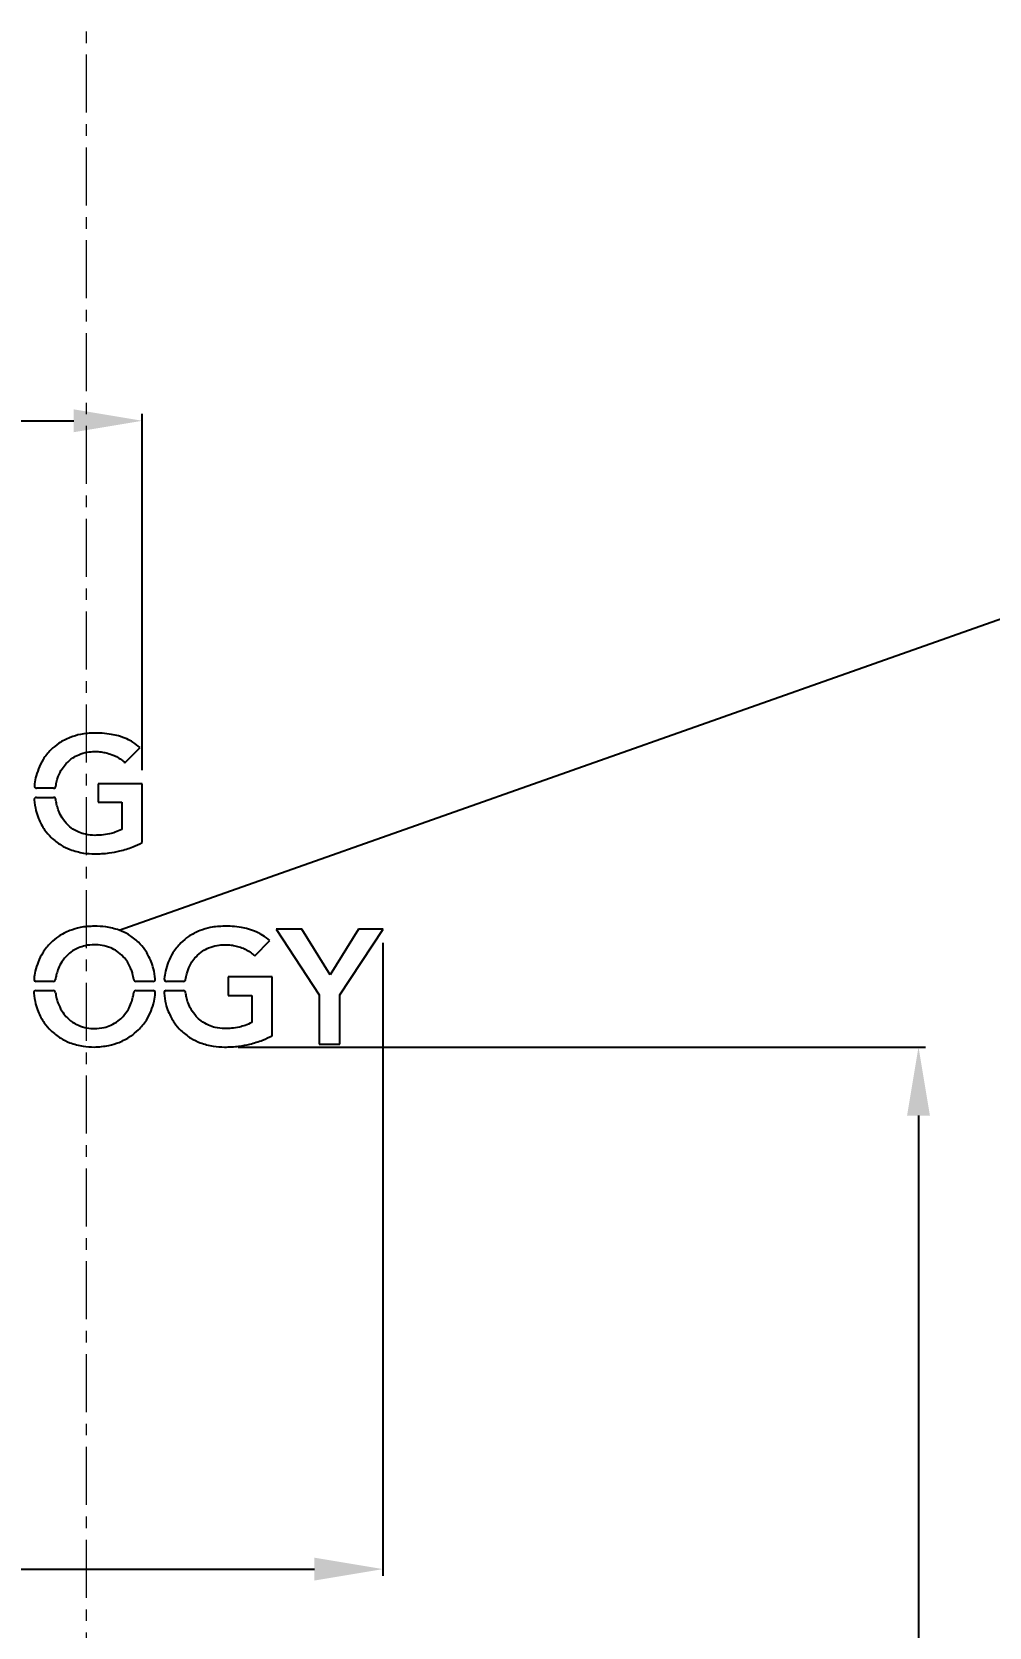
# Model space of a CAD drawing. Header units: millimetres. Extents: x 7760 to 23106, y -3343 to 6769.
# Drawn here: x 10185.2 to 10394.8, y 4228.6 to 4577.8 of the extents above; entities that cross this region are included whole.
import ezdxf

# ---------------------------------------------------------------- set-up
doc = ezdxf.new("R2010")
doc.units = ezdxf.units.MM
doc.linetypes.add('CENTERX2', pattern=[20.32, 12.7, -2.54, 2.54, -2.54])
doc.styles.get("Standard").update_dxf_attribs({"font": ''})
doc.styles.get('Standard').set_extended_font_data('SimSun')
doc.dimstyles.new('50#', dxfattribs={"dimtxt": 50, "dimasz": 15, "dimexe": 1.5, "dimexo": 3, "dimgap": 2, "dimtad": 1, "dimtoh": 1, "dimzin": 12, "dimdsep": 46, "dimtxsty": 'Standard', "dimcen": 20, "dimclrd": 3, "dimclre": 3, "dimclrt": 7, "dimadec": 0, "dimazin": 3, "dimtfac": 1, "dimtmove": 0, "dimatfit": 3, "dimfxl": 0, "dimarcsym": 0})

# ---------------------------------------------------------------- blocks, each defined once
blk = doc.blocks.new('*D223')
at = {"color": 3, "lineweight": -2}
for p, q in [((9892.17, 4385.51), (9892.17, 4239.77)), ((10262.06, 4378.39), (10262.06, 4239.77)), ((9907.17, 4241.27), (10247.06, 4241.27))]:
    blk.add_line(p, q, dxfattribs=at)
at = {"color": 3}
for points in [[(9907.17, 4243.77), (9907.17, 4238.77), (9892.17, 4241.27)], [(10247.06, 4238.77), (10247.06, 4243.77), (10262.06, 4241.27)]]:
    blk.add_solid(points, dxfattribs=at)
at = {"layer": 'Defpoints', "color": 0}
for p in [(9892.17, 4388.51), (10262.06, 4381.39), (10262.06, 4241.27)]:
    blk.add_point(p, dxfattribs=at)
at = {"color": 7, "insert": (10077.12, 4268.27), "char_height": 50, "attachment_point": 5}
blk.add_mtext('369.9', dxfattribs=at)
blk = doc.blocks.new('*D226')
at = {"color": 3, "lineweight": -2}
for p, q in [((10022.94, 4406.35), (10022.94, 4494.17)), ((10037.94, 4492.67), (10194.35, 4492.67)), ((10209.35, 4416.22), (10209.35, 4494.17))]:
    blk.add_line(p, q, dxfattribs=at)
at = {"color": 3}
for points in [[(10037.94, 4495.17), (10037.94, 4490.17), (10022.94, 4492.67)], [(10194.35, 4490.17), (10194.35, 4495.17), (10209.35, 4492.67)]]:
    blk.add_solid(points, dxfattribs=at)
at = {"layer": 'Defpoints', "color": 0}
for p in [(10209.35, 4492.67), (10209.35, 4413.22), (10022.94, 4403.35)]:
    blk.add_point(p, dxfattribs=at)
at = {"color": 7, "insert": (10108.75, 4519.67), "char_height": 50, "attachment_point": 5}
blk.add_mtext('186', dxfattribs=at)
blk = doc.blocks.new('*D228')
at = {"color": 3, "lineweight": -2}
for p, q in [((10230.37, 4355.57), (10380.81, 4355.57)), ((10379.31, 4340.57), (10379.31, 3920.57)), ((10176.95, 3905.57), (10380.81, 3905.57))]:
    blk.add_line(p, q, dxfattribs=at)
at = {"color": 3}
for points in [[(10381.81, 4340.57), (10376.81, 4340.57), (10379.31, 4355.57)], [(10376.81, 3920.57), (10381.81, 3920.57), (10379.31, 3905.57)]]:
    blk.add_solid(points, dxfattribs=at)
at = {"layer": 'Defpoints', "color": 0}
for p in [(10227.37, 4355.57), (10173.95, 3905.57), (10379.31, 3905.57)]:
    blk.add_point(p, dxfattribs=at)
at = {"color": 7, "insert": (10352.31, 4130.57), "char_height": 50, "attachment_point": 5, "rotation": 90}
blk.add_mtext('450', dxfattribs=at)

msp = doc.modelspace()

# ---------------------------------------------------------------- linework, layer by layer
at = {"color": 1, "linetype": 'CENTERX2', "lineweight": 18}
msp.add_line((10197.1723, 3889.5677), (10197.1723, 5464.869), dxfattribs=at)
msp.add_line((10204.2735, 4381.1628), (10736.4609, 4569.2001))
at = {"color": 7, "linetype": 'Continuous'}
for p, q in [((10205.5496, 4417.8092), (10208.8571, 4421.1521)), ((10189.9236, 4412.2207), (10186.2272, 4412.2207)), ((10209.355, 4413.2208), (10199.7159, 4413.2208)), ((10199.7159, 4413.2208), (10199.7159, 4409.166)), ((10209.355, 4400.3454), (10209.355, 4413.2208)), ((10186.1856, 4410.2207), (10189.9231, 4410.2207)), ((10199.7159, 4409.166), (10204.8739, 4409.166)), ((10204.8739, 4409.166), (10204.8739, 4403.2262)), ((10244.2782, 4381.3879), (10238.6586, 4381.3879)), ((10238.6586, 4381.3879), (10248.1198, 4366.9826)), ((10250.4674, 4371.3575), (10244.2782, 4381.3879)), ((10256.7277, 4381.3879), (10250.4674, 4371.3575)), ((10252.6013, 4366.9826), (10262.0622, 4381.3879)), ((10262.0622, 4381.3879), (10256.7277, 4381.3879)), ((10233.983, 4375.5198), (10237.2905, 4378.8626)), ((10189.8511, 4369.9317), (10186.1545, 4369.9317)), ((10211.6919, 4369.9317), (10207.979, 4369.9317)), ((10218.3572, 4369.9317), (10214.6607, 4369.9317)), ((10237.7883, 4370.9317), (10228.1502, 4370.9317)), ((10228.1502, 4370.9317), (10228.1502, 4366.8756)), ((10237.7883, 4358.0555), (10237.7883, 4370.9317)), ((10186.1128, 4367.9317), (10189.8504, 4367.9317)), ((10207.9796, 4367.9317), (10211.7067, 4367.9317)), ((10214.6189, 4367.9317), (10218.3565, 4367.9317)), ((10228.1502, 4366.8756), (10233.3069, 4366.8756)), ((10233.3069, 4366.8756), (10233.3069, 4360.9363)), ((10248.1198, 4366.9826), (10248.1198, 4356.2059)), ((10252.6013, 4356.2059), (10252.6013, 4366.9826)), ((10248.1198, 4356.2059), (10252.6013, 4356.2059))]:
    msp.add_line(p, q, dxfattribs=at)
for centre, start, end in [((10186.2272, 4412.7208), 173.890187, 270), ((10189.9236, 4412.7208), 270, 352.47646), ((10186.1856, 4409.7208), 90, 184.641126), ((10189.9231, 4409.7208), 7.096734, 90), ((10186.1545, 4370.4317), 173.890092, 270), ((10189.8511, 4370.4317), 270, 352.448998), ((10207.979, 4370.4317), 187.435557, 270), ((10211.6919, 4370.4317), 270, 5.590628), ((10214.6607, 4370.4317), 173.887297, 270), ((10218.3572, 4370.4317), 270, 352.479049), ((10186.1128, 4367.4317), 90, 184.631202), ((10189.8504, 4367.4317), 7.115267, 90), ((10207.9796, 4367.4317), 90, 172.994284), ((10211.7067, 4367.4317), 354.863024, 90), ((10214.6189, 4367.4317), 90, 184.637408), ((10218.3565, 4367.4317), 7.086743, 90)]:
    msp.add_arc(centre, 0.5, start, end, dxfattribs=at)
for points, knots in [([(10193.5869, 4423.3696), (10192.7169, 4422.9798), (10191.1774, 4422.29), (10189.9235, 4421.1666), (10189.3783, 4420.6781)], [0, 0, 0, 0, 0.56512388, 1, 1, 1, 1]), ([(10198.9342, 4424.3176), (10197.8853, 4424.2719), (10196.0576, 4424.1923), (10194.3252, 4423.6154), (10193.5869, 4423.3696)], [0, 0, 0, 0, 0.57386145, 1, 1, 1, 1]), ([(10202.6268, 4424.0218), (10201.952, 4424.1189), (10200.727, 4424.295), (10199.4898, 4424.3106), (10198.9342, 4424.3176)], [0, 0, 0, 0, 0.55087077, 1, 1, 1, 1]), ([(10205.9705, 4423.0199), (10205.3693, 4423.2589), (10204.2834, 4423.6907), (10203.138, 4423.9196), (10202.6268, 4424.0218)], [0, 0, 0, 0, 0.55363452, 1, 1, 1, 1]), ([(10208.8571, 4421.1521), (10208.3534, 4421.5621), (10207.4583, 4422.2907), (10206.4231, 4422.798), (10205.9705, 4423.0199)], [0, 0, 0, 0, 0.562787459, 1, 1, 1, 1]), ([(10189.3783, 4420.6781), (10188.7508, 4419.9794), (10187.6152, 4418.715), (10186.9285, 4417.1636), (10186.6213, 4416.4694)], [0, 0, 0, 0, 0.55257931, 1, 1, 1, 1]), ([(10192.6977, 4417.643), (10193.151, 4418.0755), (10193.9671, 4418.8541), (10194.9804, 4419.3451), (10195.4308, 4419.5634)], [0, 0, 0, 0, 0.55549521, 1, 1, 1, 1]), ([(10195.4308, 4419.5634), (10196.054, 4419.785), (10197.2007, 4420.1929), (10198.4151, 4420.2409), (10198.9695, 4420.2629)], [0, 0, 0, 0, 0.54351134, 1, 1, 1, 1]), ([(10198.9695, 4420.2629), (10199.4387, 4420.2485), (10200.2711, 4420.223), (10201.0858, 4420.0528), (10201.4413, 4419.9786)], [0, 0, 0, 0, 0.56361721, 1, 1, 1, 1]), ([(10201.4413, 4419.9786), (10201.8797, 4419.8573), (10202.655, 4419.6428), (10203.3794, 4419.2943), (10203.6942, 4419.1428)], [0, 0, 0, 0, 0.565479246, 1, 1, 1, 1]), ([(10203.6942, 4419.1428), (10204.0705, 4418.9269), (10204.7353, 4418.5455), (10205.3032, 4418.032), (10205.5496, 4417.8092)], [0, 0, 0, 0, 0.56611931, 1, 1, 1, 1]), ([(10186.6213, 4416.4694), (10186.3912, 4415.8086), (10185.9722, 4414.6053), (10185.8053, 4413.3431), (10185.73, 4412.774)], [0, 0, 0, 0, 0.54915525, 1, 1, 1, 1]), ([(10190.4193, 4412.6553), (10190.4858, 4413.0648), (10190.6036, 4413.7901), (10190.8445, 4414.4837), (10190.9493, 4414.7856)], [0, 0, 0, 0, 0.56471072, 1, 1, 1, 1]), ([(10190.9493, 4414.7856), (10191.2029, 4415.3706), (10191.6522, 4416.407), (10192.3804, 4417.2679), (10192.6977, 4417.643)], [0, 0, 0, 0, 0.56436357, 1, 1, 1, 1]), ([(10185.6872, 4409.6803), (10185.78, 4408.8863), (10185.9425, 4407.4954), (10186.4175, 4406.1798), (10186.6213, 4405.6153)], [0, 0, 0, 0, 0.57085735, 1, 1, 1, 1]), ([(10190.9493, 4407.5357), (10190.8183, 4407.9422), (10190.5814, 4408.6773), (10190.4694, 4409.4411), (10190.4193, 4409.7825)], [0, 0, 0, 0, 0.55297313, 1, 1, 1, 1]), ([(10192.6977, 4404.5722), (10192.2987, 4405.0726), (10191.5756, 4405.9796), (10191.1432, 4407.054), (10190.9493, 4407.5357)], [0, 0, 0, 0, 0.55176422, 1, 1, 1, 1]), ([(10186.6213, 4405.6153), (10187.0224, 4404.7545), (10187.7326, 4403.2302), (10188.8792, 4402.005), (10189.3783, 4401.4716)], [0, 0, 0, 0, 0.56471213, 1, 1, 1, 1]), ([(10195.4308, 4402.6156), (10194.8617, 4402.9034), (10193.848, 4403.4162), (10193.0484, 4404.2198), (10192.6977, 4404.5722)], [0, 0, 0, 0, 0.56143072, 1, 1, 1, 1]), ([(10189.3783, 4401.4716), (10190.0823, 4400.8635), (10191.3551, 4399.7641), (10192.8976, 4399.1008), (10193.5869, 4398.8044)], [0, 0, 0, 0, 0.55312312, 1, 1, 1, 1]), ([(10198.9695, 4401.9103), (10198.2696, 4401.9454), (10197.0525, 4402.0065), (10195.9144, 4402.4339), (10195.4308, 4402.6156)], [0, 0, 0, 0, 0.575094846, 1, 1, 1, 1]), ([(10202.1882, 4402.2362), (10201.6065, 4402.1312), (10200.5417, 4401.939), (10199.4602, 4401.9193), (10198.9695, 4401.9103)], [0, 0, 0, 0, 0.54625489, 1, 1, 1, 1]), ([(10204.8739, 4403.2262), (10204.4062, 4402.9928), (10203.5466, 4402.5639), (10202.6135, 4402.3388), (10202.1882, 4402.2362)], [0, 0, 0, 0, 0.54418341, 1, 1, 1, 1]), ([(10204.4525, 4398.49), (10205.4063, 4398.7533), (10207.0991, 4399.2205), (10208.6694, 4400.0035), (10209.355, 4400.3454)], [0, 0, 0, 0, 0.56339854, 1, 1, 1, 1]), ([(10193.5869, 4398.8044), (10194.5367, 4398.5018), (10196.2788, 4397.9469), (10198.104, 4397.8844), (10198.9342, 4397.856)], [0, 0, 0, 0, 0.54516996, 1, 1, 1, 1]), ([(10198.9342, 4397.856), (10199.9927, 4397.8869), (10201.8515, 4397.9412), (10203.6697, 4398.3248), (10204.4525, 4398.49)], [0, 0, 0, 0, 0.56946655, 1, 1, 1, 1]), ([(10193.5144, 4381.0797), (10192.6443, 4380.6899), (10191.1046, 4380.0001), (10189.8509, 4378.8764), (10189.3057, 4378.3877)], [0, 0, 0, 0, 0.56515289, 1, 1, 1, 1]), ([(10198.8612, 4382.0282), (10197.8124, 4381.9825), (10195.9848, 4381.9029), (10194.2525, 4381.3257), (10193.5144, 4381.0797)], [0, 0, 0, 0, 0.57388069, 1, 1, 1, 1]), ([(10204.2735, 4381.1628), (10203.3124, 4381.4518), (10201.5451, 4381.9832), (10199.702, 4382.0141), (10198.8612, 4382.0282)], [0, 0, 0, 0, 0.54383624, 1, 1, 1, 1]), ([(10208.5122, 4378.5124), (10207.8038, 4379.1221), (10206.5238, 4380.2236), (10204.9681, 4380.8729), (10204.2735, 4381.1628)], [0, 0, 0, 0, 0.55346017, 1, 1, 1, 1]), ([(10222.0207, 4381.0797), (10221.1506, 4380.6899), (10219.6109, 4380.0002), (10218.3572, 4378.8764), (10217.8121, 4378.3877)], [0, 0, 0, 0, 0.56515932, 1, 1, 1, 1]), ([(10227.3684, 4382.0282), (10226.3192, 4381.9826), (10224.4913, 4381.9031), (10222.7588, 4381.3257), (10222.0207, 4381.0797)], [0, 0, 0, 0, 0.57399375, 1, 1, 1, 1]), ([(10231.0606, 4381.7319), (10230.3857, 4381.829), (10229.1608, 4382.0051), (10227.9238, 4382.021), (10227.3684, 4382.0282)], [0, 0, 0, 0, 0.55100407, 1, 1, 1, 1]), ([(10234.4035, 4380.7295), (10233.8025, 4380.9687), (10232.7169, 4381.4008), (10231.5718, 4381.6297), (10231.0606, 4381.7319)], [0, 0, 0, 0, 0.553611166, 1, 1, 1, 1]), ([(10237.2905, 4378.8626), (10236.7869, 4379.2726), (10235.8919, 4380.0012), (10234.8564, 4380.5079), (10234.4035, 4380.7295)], [0, 0, 0, 0, 0.56261883, 1, 1, 1, 1]), ([(10189.3057, 4378.3877), (10188.6779, 4377.6892), (10187.5421, 4376.4252), (10186.8564, 4374.8736), (10186.5496, 4374.1795)], [0, 0, 0, 0, 0.55269904, 1, 1, 1, 1]), ([(10195.3583, 4377.2734), (10194.7899, 4376.9898), (10193.7804, 4376.4861), (10192.9765, 4375.6979), (10192.6252, 4375.3535)], [0, 0, 0, 0, 0.56304664, 1, 1, 1, 1]), ([(10198.8961, 4377.9734), (10198.1965, 4377.9384), (10196.9803, 4377.8776), (10195.8418, 4377.4536), (10195.3583, 4377.2734)], [0, 0, 0, 0, 0.575273457, 1, 1, 1, 1]), ([(10202.4597, 4377.2734), (10201.8316, 4377.4953), (10200.6765, 4377.9034), (10199.454, 4377.9515), (10198.8961, 4377.9734)], [0, 0, 0, 0, 0.54371147, 1, 1, 1, 1]), ([(10205.1976, 4375.3535), (10204.7433, 4375.786), (10203.9255, 4376.5646), (10202.9107, 4377.0553), (10202.4597, 4377.2734)], [0, 0, 0, 0, 0.55552621, 1, 1, 1, 1]), ([(10211.2802, 4374.3215), (10210.8781, 4375.1939), (10210.1675, 4376.7353), (10209.0132, 4377.9746), (10208.5122, 4378.5124)], [0, 0, 0, 0, 0.56597867, 1, 1, 1, 1]), ([(10217.8121, 4378.3877), (10217.1844, 4377.6891), (10216.0487, 4376.4248), (10215.3619, 4374.8735), (10215.0546, 4374.1795)], [0, 0, 0, 0, 0.552628113, 1, 1, 1, 1]), ([(10221.1315, 4375.3535), (10221.5845, 4375.786), (10222.3999, 4376.5648), (10223.4129, 4377.0554), (10223.8633, 4377.2734)], [0, 0, 0, 0, 0.55545787, 1, 1, 1, 1]), ([(10223.8633, 4377.2734), (10224.4867, 4377.4953), (10225.6335, 4377.9034), (10226.8482, 4377.9515), (10227.4025, 4377.9734)], [0, 0, 0, 0, 0.54364945, 1, 1, 1, 1]), ([(10227.4025, 4377.9734), (10227.8718, 4377.959), (10228.7047, 4377.9335), (10229.5198, 4377.7631), (10229.8756, 4377.6886)], [0, 0, 0, 0, 0.56351467, 1, 1, 1, 1]), ([(10229.8756, 4377.6886), (10230.3137, 4377.5673), (10231.0886, 4377.3527), (10231.8128, 4377.0044), (10232.1276, 4376.8529)], [0, 0, 0, 0, 0.56529301, 1, 1, 1, 1]), ([(10232.1276, 4376.8529), (10232.5039, 4376.637), (10233.1685, 4376.2556), (10233.7365, 4375.7424), (10233.983, 4375.5198)], [0, 0, 0, 0, 0.56615159, 1, 1, 1, 1]), ([(10186.5496, 4374.1795), (10186.3192, 4373.5189), (10185.8996, 4372.3161), (10185.7327, 4371.054), (10185.6574, 4370.485)], [0, 0, 0, 0, 0.5491616, 1, 1, 1, 1]), ([(10190.8768, 4372.4962), (10190.7461, 4372.11), (10190.5106, 4371.4142), (10190.3972, 4370.6889), (10190.3468, 4370.366)], [0, 0, 0, 0, 0.55494251, 1, 1, 1, 1]), ([(10192.6252, 4375.3535), (10192.2271, 4374.87), (10191.5094, 4373.9981), (10191.0717, 4372.959), (10190.8768, 4372.4962)], [0, 0, 0, 0, 0.55459233, 1, 1, 1, 1]), ([(10206.9531, 4372.4962), (10206.6991, 4373.0812), (10206.2487, 4374.1188), (10205.5168, 4374.9785), (10205.1976, 4375.3535)], [0, 0, 0, 0, 0.56381292, 1, 1, 1, 1]), ([(10207.4832, 4370.367), (10207.4174, 4370.7764), (10207.3009, 4371.5015), (10207.0586, 4372.1944), (10206.9531, 4372.4962)], [0, 0, 0, 0, 0.56445035, 1, 1, 1, 1]), ([(10212.1895, 4370.4804), (10212.0906, 4371.2296), (10211.9174, 4372.542), (10211.4716, 4373.7871), (10211.2802, 4374.3215)], [0, 0, 0, 0, 0.57078475, 1, 1, 1, 1]), ([(10215.0546, 4374.1795), (10214.8246, 4373.5189), (10214.4058, 4372.3159), (10214.2388, 4371.054), (10214.1635, 4370.485)], [0, 0, 0, 0, 0.5491285, 1, 1, 1, 1]), ([(10218.8529, 4370.3663), (10218.9194, 4370.7757), (10219.0371, 4371.5007), (10219.2779, 4372.1942), (10219.3827, 4372.4962)], [0, 0, 0, 0, 0.56463008, 1, 1, 1, 1]), ([(10219.3827, 4372.4962), (10219.6363, 4373.0809), (10220.0858, 4374.1174), (10220.8141, 4374.9783), (10221.1315, 4375.3535)], [0, 0, 0, 0, 0.56421908, 1, 1, 1, 1]), ([(10185.6144, 4367.3914), (10185.7071, 4366.5972), (10185.8695, 4365.206), (10186.3454, 4363.8905), (10186.5496, 4363.3258)], [0, 0, 0, 0, 0.57078928, 1, 1, 1, 1]), ([(10190.3466, 4367.4937), (10190.413, 4367.061), (10190.5301, 4366.2973), (10190.772, 4365.564), (10190.8768, 4365.2462)], [0, 0, 0, 0, 0.56661564, 1, 1, 1, 1]), ([(10206.9531, 4365.2462), (10207.0849, 4365.6526), (10207.3232, 4366.3873), (10207.4339, 4367.1513), (10207.4834, 4367.4927)], [0, 0, 0, 0, 0.55315145, 1, 1, 1, 1]), ([(10211.2802, 4363.4611), (10211.5266, 4364.1625), (10211.975, 4365.4392), (10212.1334, 4366.7819), (10212.2047, 4367.387)], [0, 0, 0, 0, 0.54938363, 1, 1, 1, 1]), ([(10214.1205, 4367.3913), (10214.2132, 4366.5972), (10214.3757, 4365.2061), (10214.8508, 4363.8905), (10215.0546, 4363.3258)], [0, 0, 0, 0, 0.57082344, 1, 1, 1, 1]), ([(10219.3827, 4365.2462), (10219.2517, 4365.6528), (10219.0147, 4366.388), (10218.9027, 4367.152), (10218.8527, 4367.4934)], [0, 0, 0, 0, 0.55300775, 1, 1, 1, 1]), ([(10186.5496, 4363.3258), (10186.95, 4362.4647), (10187.659, 4360.9398), (10188.8063, 4359.7152), (10189.3057, 4359.1822)], [0, 0, 0, 0, 0.56470544, 1, 1, 1, 1]), ([(10190.8768, 4365.2462), (10191.1291, 4364.6381), (10191.5739, 4363.5664), (10192.3077, 4362.6704), (10192.6252, 4362.2827)], [0, 0, 0, 0, 0.567364865, 1, 1, 1, 1]), ([(10192.6252, 4362.2827), (10193.0774, 4361.8401), (10193.8891, 4361.0455), (10194.9073, 4360.5469), (10195.3583, 4360.3261)], [0, 0, 0, 0, 0.55708249, 1, 1, 1, 1]), ([(10202.4597, 4360.3261), (10203.0297, 4360.6139), (10204.045, 4361.1265), (10204.8463, 4361.9303), (10205.1976, 4362.2827)], [0, 0, 0, 0, 0.56151635, 1, 1, 1, 1]), ([(10205.1976, 4362.2827), (10205.599, 4362.7826), (10206.3261, 4363.6883), (10206.7591, 4364.7642), (10206.9531, 4365.2462)], [0, 0, 0, 0, 0.55197279, 1, 1, 1, 1]), ([(10208.5122, 4359.306), (10209.1409, 4359.9978), (10210.2748, 4361.2456), (10210.9703, 4362.7783), (10211.2802, 4363.4611)], [0, 0, 0, 0, 0.554448551, 1, 1, 1, 1]), ([(10215.0546, 4363.3258), (10215.4557, 4362.4648), (10216.1657, 4360.9402), (10217.3128, 4359.7153), (10217.8121, 4359.1822)], [0, 0, 0, 0, 0.56478879, 1, 1, 1, 1]), ([(10221.1315, 4362.2827), (10220.7323, 4362.7829), (10220.0087, 4363.6896), (10219.5765, 4364.7643), (10219.3827, 4365.2462)], [0, 0, 0, 0, 0.55161271, 1, 1, 1, 1]), ([(10223.8633, 4360.3261), (10223.2943, 4360.6139), (10222.2809, 4361.1266), (10221.4819, 4361.9303), (10221.1315, 4362.2827)], [0, 0, 0, 0, 0.56150401, 1, 1, 1, 1]), ([(10189.3057, 4359.1822), (10190.0096, 4358.5739), (10191.2823, 4357.474), (10192.8249, 4356.8106), (10193.5144, 4356.5141)], [0, 0, 0, 0, 0.55306917, 1, 1, 1, 1]), ([(10195.3583, 4360.3261), (10195.9812, 4360.1022), (10197.1269, 4359.6905), (10198.3418, 4359.642), (10198.8961, 4359.6199)], [0, 0, 0, 0, 0.54369492, 1, 1, 1, 1]), ([(10198.8961, 4359.6199), (10199.6006, 4359.6552), (10200.8258, 4359.7164), (10201.9724, 4360.1443), (10202.4597, 4360.3261)], [0, 0, 0, 0, 0.57500763, 1, 1, 1, 1]), ([(10204.2735, 4356.591), (10205.1493, 4356.9881), (10206.6965, 4357.6895), (10207.9627, 4358.8168), (10208.5122, 4359.306)], [0, 0, 0, 0, 0.56609316, 1, 1, 1, 1]), ([(10217.8121, 4359.1822), (10218.516, 4358.5739), (10219.7886, 4357.4741), (10221.3313, 4356.8106), (10222.0207, 4356.5141)], [0, 0, 0, 0, 0.55307587, 1, 1, 1, 1]), ([(10227.4025, 4359.6199), (10226.7026, 4359.6552), (10225.4853, 4359.7165), (10224.3471, 4360.1443), (10223.8633, 4360.3261)], [0, 0, 0, 0, 0.574929377, 1, 1, 1, 1]), ([(10230.622, 4359.9458), (10230.0402, 4359.841), (10228.975, 4359.6491), (10227.8933, 4359.629), (10227.4025, 4359.6199)], [0, 0, 0, 0, 0.546200847, 1, 1, 1, 1]), ([(10233.3069, 4360.9363), (10232.8393, 4360.703), (10231.9799, 4360.2742), (10231.0472, 4360.0487), (10230.622, 4359.9458)], [0, 0, 0, 0, 0.54415767, 1, 1, 1, 1]), ([(10193.5144, 4356.5141), (10194.464, 4356.2118), (10196.206, 4355.6572), (10198.0311, 4355.5942), (10198.8612, 4355.5656)], [0, 0, 0, 0, 0.545126498, 1, 1, 1, 1]), ([(10198.8612, 4355.5656), (10199.9239, 4355.6303), (10201.7746, 4355.7429), (10203.5272, 4356.3377), (10204.2735, 4356.591)], [0, 0, 0, 0, 0.57422832, 1, 1, 1, 1]), ([(10222.0207, 4356.5141), (10222.9703, 4356.2118), (10224.7126, 4355.6571), (10226.5379, 4355.5942), (10227.3684, 4355.5656)], [0, 0, 0, 0, 0.54500772, 1, 1, 1, 1]), ([(10227.3684, 4355.5656), (10228.4268, 4355.5964), (10230.2855, 4355.6506), (10232.1035, 4356.0347), (10232.8864, 4356.2001)], [0, 0, 0, 0, 0.56940353, 1, 1, 1, 1]), ([(10232.8864, 4356.2001), (10233.8401, 4356.4635), (10235.5327, 4356.9309), (10237.1029, 4357.7138), (10237.7883, 4358.0555)], [0, 0, 0, 0, 0.5634838, 1, 1, 1, 1])]:
    msp.add_open_spline(points, degree=3, knots=knots, dxfattribs=at)

# ---------------------------------------------------------------- dimensions: what is measured, and where the dimension line sits
dim = msp.add_linear_dim(base=(10209.355, 4492.6656), p1=(10022.9363, 4403.3517), p2=(10209.355, 4413.2208), dimstyle='50#', override={"dimdec": 0})
dim.commit()
dim.dimension.update_dxf_attribs({"geometry": '*D226', "text_midpoint": (10108.7497, 4492.6656), "dimtype": 160})
dim = msp.add_linear_dim(base=(10262.0622, 4241.2732), p1=(9892.1723, 4388.5123), p2=(10262.0622, 4381.3879), dimstyle='50#', override={"dimdec": 1})
dim.commit()
dim.dimension.update_dxf_attribs({"geometry": '*D223', "text_midpoint": (10077.1172, 4268.2732)})
dim = msp.add_linear_dim(base=(10379.3066, 3905.5677), p1=(10227.3684, 4355.5656), p2=(10173.9527, 3905.5677), angle=90, dimstyle='50#', override={"dimdec": 1})
dim.commit()
dim.dimension.update_dxf_attribs({"geometry": '*D228', "text_midpoint": (10352.3066, 4130.5666)})

doc.saveas('drawing.dxf')
